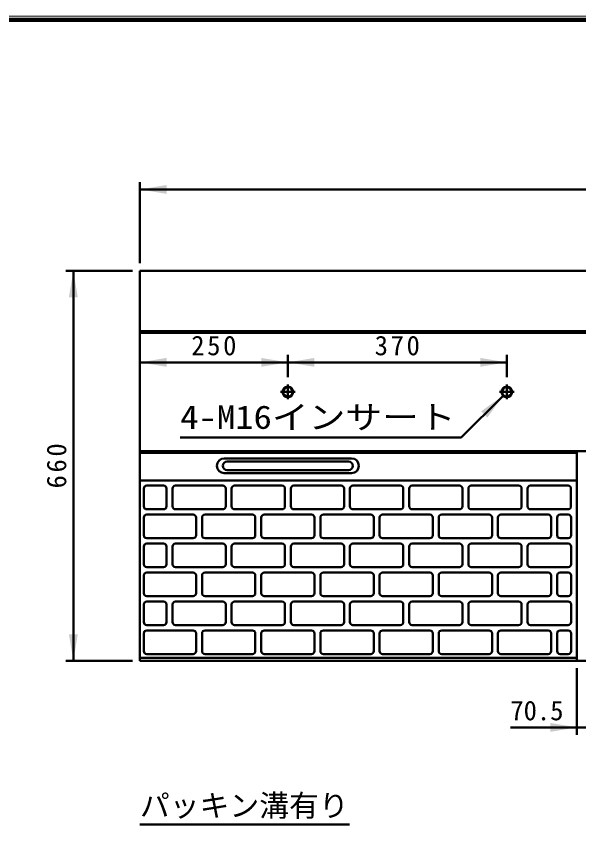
# Model space of a CAD drawing. Units: millimetres, scale not verified. Extents: x 100 to 4105, y 100 to 2870.
# Drawn here: x 2095 to 2855, y 1768 to 2870 of the extents above; entities that cross this region are included whole.
import ezdxf
from ezdxf.enums import TextEntityAlignment as Align

# ---------------------------------------------------------------- set-up
doc = ezdxf.new("R2010")
doc.units = ezdxf.units.MM
doc.header["$LTSCALE"] = 5
doc.linetypes.add('USER2', pattern=[13.4, 10, -1.2, 1, -1.2])
doc.layers.add('V-nasSTD', color=7, linetype='Continuous', lineweight=50)
doc.styles.add('ＭＳ ゴシック', font='')
doc.styles.get('ＭＳ ゴシック').set_extended_font_data('MS Gothic')

msp = doc.modelspace()

# ---------------------------------------------------------------- hatches: boundary and pattern name
at = {"layer": 'V-nasSTD'}
for points in [[(2297.746, 2641.686), (2261.746, 2635.686), (2297.746, 2629.686)], [(2177.746, 2489.686), (2171.746, 2525.686), (2165.746, 2489.686)], [(2297.746, 2407.686), (2261.746, 2401.686), (2297.746, 2395.686)], [(2425.746, 2395.686), (2461.746, 2401.686), (2425.746, 2407.686)], [(2497.746, 2407.686), (2461.746, 2401.686), (2497.746, 2395.686)], [(2721.746, 2395.686), (2757.746, 2401.686), (2721.746, 2407.686)], [(2731.442, 2326.896), (2752.655, 2356.595), (2722.956, 2335.382)], [(2165.746, 2033.686), (2171.746, 1997.686), (2177.746, 2033.686)], [(2816.546, 1913.686), (2852.546, 1907.686), (2816.546, 1901.686)]]:
    msp.add_hatch(color=256, dxfattribs=at).paths.add_polyline_path(points)

# ---------------------------------------------------------------- linework, layer by layer
at = {"layer": 'V-nasSTD', "lineweight": 100}
msp.add_line((4100, 2865), (105, 2865), dxfattribs=at)
at = {"layer": 'V-nasSTD'}
for p, q in [((2261.746, 2535.686), (2261.746, 2645.686)), ((2261.746, 2635.686), (3861.746, 2635.686)), ((2251.746, 2525.686), (2161.746, 2525.686)), ((2171.746, 1997.686), (2171.746, 2525.686)), ((2261.746, 2525.686), (2261.746, 1997.686)), ((2261.746, 2525.686), (3861.746, 2525.686)), ((2261.746, 2444.086), (3061.746, 2444.086)), ((3061.746, 2441.686), (2261.746, 2441.686)), ((2461.746, 2381.686), (2461.746, 2411.686)), ((2757.746, 2381.686), (2757.746, 2411.686)), ((2261.746, 2401.686), (2461.746, 2401.686)), ((2461.746, 2401.686), (2757.746, 2401.686)), ((2696.228, 2300.168), (2752.655, 2356.595)), ((2316.228, 2300.168), (2696.228, 2300.168)), ((2261.746, 2281.686), (2852.546, 2281.686)), ((2852.546, 2281.686), (2852.546, 1997.686)), ((2852.546, 2281.686), (3270.901, 2281.686)), ((2852.546, 2279.286), (2261.746, 2279.286)), ((2547.746, 2271.686), (2375.746, 2271.686)), ((2379.746, 2267.686), (2543.746, 2267.686)), ((2375.746, 2251.686), (2547.746, 2251.686)), ((2379.746, 2255.686), (2543.746, 2255.686)), ((2852.546, 2241.686), (2261.746, 2241.686)), ((2266.946, 2230.886), (2266.946, 2206.886)), ((2293.746, 2234.886), (2270.946, 2234.886)), ((2297.746, 2206.886), (2297.746, 2230.886)), ((2305.746, 2230.886), (2305.746, 2206.886)), ((2373.746, 2234.886), (2309.746, 2234.886)), ((2377.746, 2206.886), (2377.746, 2230.886)), ((2385.746, 2230.886), (2385.746, 2206.886)), ((2453.746, 2234.886), (2389.746, 2234.886)), ((2457.746, 2206.886), (2457.746, 2230.886)), ((2465.746, 2230.886), (2465.746, 2206.886)), ((2533.746, 2234.886), (2469.746, 2234.886)), ((2537.746, 2206.886), (2537.746, 2230.886)), ((2545.746, 2230.886), (2545.746, 2206.886)), ((2613.746, 2234.886), (2549.746, 2234.886)), ((2617.746, 2206.886), (2617.746, 2230.886)), ((2625.746, 2230.886), (2625.746, 2206.886)), ((2693.746, 2234.886), (2629.746, 2234.886)), ((2697.746, 2206.886), (2697.746, 2230.886)), ((2705.746, 2230.886), (2705.746, 2206.886)), ((2773.746, 2234.886), (2709.746, 2234.886)), ((2777.746, 2206.886), (2777.746, 2230.886)), ((2785.746, 2230.886), (2785.746, 2206.886)), ((2840.501, 2234.886), (2789.746, 2234.886)), ((2844.501, 2206.886), (2844.501, 2230.886)), ((2270.946, 2202.886), (2293.746, 2202.886)), ((2333.746, 2195.686), (2270.946, 2195.686)), ((2309.746, 2202.886), (2373.746, 2202.886)), ((2413.746, 2195.686), (2349.746, 2195.686)), ((2389.746, 2202.886), (2453.746, 2202.886)), ((2493.746, 2195.686), (2429.746, 2195.686)), ((2469.746, 2202.886), (2533.746, 2202.886)), ((2573.746, 2195.686), (2509.746, 2195.686)), ((2549.746, 2202.886), (2613.746, 2202.886)), ((2653.746, 2195.686), (2589.746, 2195.686)), ((2629.746, 2202.886), (2693.746, 2202.886)), ((2733.746, 2195.686), (2669.746, 2195.686)), ((2709.746, 2202.886), (2773.746, 2202.886)), ((2813.746, 2195.686), (2749.746, 2195.686)), ((2789.746, 2202.886), (2840.501, 2202.886)), ((2840.784, 2195.686), (2829.746, 2195.686)), ((2266.946, 2191.686), (2266.946, 2167.686)), ((2337.746, 2167.686), (2337.746, 2191.686)), ((2345.746, 2191.686), (2345.746, 2167.686)), ((2417.746, 2167.686), (2417.746, 2191.686)), ((2425.746, 2191.686), (2425.746, 2167.686)), ((2497.746, 2167.686), (2497.746, 2191.686)), ((2505.746, 2191.686), (2505.746, 2167.686)), ((2577.746, 2167.686), (2577.746, 2191.686)), ((2585.746, 2191.686), (2585.746, 2167.686)), ((2657.746, 2167.686), (2657.746, 2191.686)), ((2665.746, 2191.686), (2665.746, 2167.686)), ((2737.746, 2167.686), (2737.746, 2191.686)), ((2745.746, 2191.686), (2745.746, 2167.686)), ((2817.746, 2167.686), (2817.746, 2191.686)), ((2825.746, 2191.686), (2825.746, 2167.686)), ((2844.784, 2167.686), (2844.784, 2191.686)), ((2270.946, 2163.686), (2333.746, 2163.686)), ((2349.746, 2163.686), (2413.746, 2163.686)), ((2429.746, 2163.686), (2493.746, 2163.686)), ((2509.746, 2163.686), (2573.746, 2163.686)), ((2589.746, 2163.686), (2653.746, 2163.686)), ((2669.746, 2163.686), (2733.746, 2163.686)), ((2749.746, 2163.686), (2813.746, 2163.686)), ((2829.746, 2163.686), (2840.784, 2163.686)), ((2266.946, 2152.486), (2266.946, 2128.486)), ((2293.746, 2156.486), (2270.946, 2156.486)), ((2297.746, 2128.486), (2297.746, 2152.486)), ((2305.746, 2152.486), (2305.746, 2128.486)), ((2373.746, 2156.486), (2309.746, 2156.486)), ((2377.746, 2128.486), (2377.746, 2152.486)), ((2385.746, 2152.486), (2385.746, 2128.486)), ((2453.746, 2156.486), (2389.746, 2156.486)), ((2457.746, 2128.486), (2457.746, 2152.486)), ((2465.746, 2152.486), (2465.746, 2128.486)), ((2533.746, 2156.486), (2469.746, 2156.486)), ((2537.746, 2128.486), (2537.746, 2152.486)), ((2545.746, 2152.486), (2545.746, 2128.486)), ((2613.746, 2156.486), (2549.746, 2156.486)), ((2617.746, 2128.486), (2617.746, 2152.486)), ((2625.746, 2152.486), (2625.746, 2128.486)), ((2693.746, 2156.486), (2629.746, 2156.486)), ((2697.746, 2128.486), (2697.746, 2152.486)), ((2705.746, 2152.486), (2705.746, 2128.486)), ((2773.746, 2156.486), (2709.746, 2156.486)), ((2777.746, 2128.486), (2777.746, 2152.486)), ((2785.746, 2152.486), (2785.746, 2128.486)), ((2840.778, 2156.486), (2789.746, 2156.486)), ((2844.778, 2128.486), (2844.778, 2152.486)), ((2270.946, 2124.486), (2293.746, 2124.486)), ((2333.746, 2117.286), (2270.946, 2117.286)), ((2309.746, 2124.486), (2373.746, 2124.486)), ((2413.746, 2117.286), (2349.746, 2117.286)), ((2389.746, 2124.486), (2453.746, 2124.486)), ((2493.746, 2117.286), (2429.746, 2117.286)), ((2469.746, 2124.486), (2533.746, 2124.486)), ((2573.746, 2117.286), (2509.746, 2117.286)), ((2549.746, 2124.486), (2613.746, 2124.486)), ((2653.746, 2117.286), (2589.746, 2117.286)), ((2629.746, 2124.486), (2693.746, 2124.486)), ((2733.746, 2117.286), (2669.746, 2117.286)), ((2709.746, 2124.486), (2773.746, 2124.486)), ((2813.746, 2117.286), (2749.746, 2117.286)), ((2789.746, 2124.486), (2840.778, 2124.486)), ((2840.784, 2117.286), (2829.746, 2117.286)), ((2266.946, 2113.286), (2266.946, 2089.286)), ((2337.746, 2089.286), (2337.746, 2113.286)), ((2345.746, 2113.286), (2345.746, 2089.286)), ((2417.746, 2089.286), (2417.746, 2113.286)), ((2425.746, 2113.286), (2425.746, 2089.286)), ((2497.746, 2089.286), (2497.746, 2113.286)), ((2505.746, 2113.286), (2505.746, 2089.286)), ((2577.746, 2089.286), (2577.746, 2113.286)), ((2585.746, 2113.286), (2585.746, 2089.286)), ((2657.746, 2089.286), (2657.746, 2113.286)), ((2665.746, 2113.286), (2665.746, 2089.286)), ((2737.746, 2089.286), (2737.746, 2113.286)), ((2745.746, 2113.286), (2745.746, 2089.286)), ((2817.746, 2089.286), (2817.746, 2113.286)), ((2825.746, 2113.286), (2825.746, 2089.286)), ((2844.784, 2089.286), (2844.784, 2113.286)), ((2270.946, 2085.286), (2333.746, 2085.286)), ((2349.746, 2085.286), (2413.746, 2085.286)), ((2429.746, 2085.286), (2493.746, 2085.286)), ((2509.746, 2085.286), (2573.746, 2085.286)), ((2589.746, 2085.286), (2653.746, 2085.286)), ((2669.746, 2085.286), (2733.746, 2085.286)), ((2749.746, 2085.286), (2813.746, 2085.286)), ((2829.746, 2085.286), (2840.784, 2085.286)), ((2266.946, 2074.086), (2266.946, 2050.086)), ((2293.746, 2078.086), (2270.946, 2078.086)), ((2297.746, 2050.086), (2297.746, 2074.086)), ((2305.746, 2074.086), (2305.746, 2050.086)), ((2373.746, 2078.086), (2309.746, 2078.086)), ((2377.746, 2050.086), (2377.746, 2074.086)), ((2385.746, 2074.086), (2385.746, 2050.086)), ((2453.746, 2078.086), (2389.746, 2078.086)), ((2457.746, 2050.086), (2457.746, 2074.086)), ((2465.746, 2074.086), (2465.746, 2050.086)), ((2533.746, 2078.086), (2469.746, 2078.086)), ((2537.746, 2050.086), (2537.746, 2074.086)), ((2545.746, 2074.086), (2545.746, 2050.086)), ((2613.746, 2078.086), (2549.746, 2078.086)), ((2617.746, 2050.086), (2617.746, 2074.086)), ((2625.746, 2074.086), (2625.746, 2050.086)), ((2693.746, 2078.086), (2629.746, 2078.086)), ((2697.746, 2050.086), (2697.746, 2074.086)), ((2705.746, 2074.086), (2705.746, 2050.086)), ((2773.746, 2078.086), (2709.746, 2078.086)), ((2777.746, 2050.086), (2777.746, 2074.086)), ((2785.746, 2074.086), (2785.746, 2050.086)), ((2840.548, 2078.127), (2789.746, 2078.086)), ((2844.548, 2050.127), (2844.548, 2074.127)), ((2270.946, 2046.086), (2293.746, 2046.086)), ((2309.746, 2046.086), (2373.746, 2046.086)), ((2389.746, 2046.086), (2453.746, 2046.086)), ((2469.746, 2046.086), (2533.746, 2046.086)), ((2549.746, 2046.086), (2613.746, 2046.086)), ((2629.746, 2046.086), (2693.746, 2046.086)), ((2709.746, 2046.086), (2773.746, 2046.086)), ((2789.746, 2046.086), (2840.548, 2046.127)), ((2266.946, 2034.886), (2266.946, 2010.886)), ((2333.746, 2038.886), (2270.946, 2038.886)), ((2337.746, 2010.886), (2337.746, 2034.886)), ((2345.746, 2034.886), (2345.746, 2010.886)), ((2413.746, 2038.886), (2349.746, 2038.886)), ((2417.746, 2010.886), (2417.746, 2034.886)), ((2425.746, 2034.886), (2425.746, 2010.886)), ((2493.746, 2038.886), (2429.746, 2038.886)), ((2497.746, 2010.886), (2497.746, 2034.886)), ((2505.746, 2034.886), (2505.746, 2010.886)), ((2573.746, 2038.886), (2509.746, 2038.886)), ((2577.746, 2010.886), (2577.746, 2034.886)), ((2585.746, 2034.886), (2585.746, 2010.886)), ((2653.746, 2038.886), (2589.746, 2038.886)), ((2657.746, 2010.886), (2657.746, 2034.886)), ((2665.746, 2034.886), (2665.746, 2010.886)), ((2733.746, 2038.886), (2669.746, 2038.886)), ((2737.746, 2010.886), (2737.746, 2034.886)), ((2745.746, 2034.886), (2745.746, 2010.886)), ((2813.746, 2038.886), (2749.746, 2038.886)), ((2817.746, 2010.886), (2817.746, 2034.886)), ((2825.746, 2034.886), (2825.746, 2010.886)), ((2840.784, 2038.886), (2829.746, 2038.886)), ((2844.784, 2010.886), (2844.784, 2034.886)), ((2270.946, 2006.886), (2333.746, 2006.886)), ((2349.746, 2006.886), (2413.746, 2006.886)), ((2429.746, 2006.886), (2493.746, 2006.886)), ((2509.746, 2006.886), (2573.746, 2006.886)), ((2589.746, 2006.886), (2653.746, 2006.886)), ((2669.746, 2006.886), (2733.746, 2006.886)), ((2749.746, 2006.886), (2813.746, 2006.886)), ((2829.746, 2006.886), (2840.784, 2006.886)), ((2251.746, 1997.686), (2161.746, 1997.686)), ((2261.746, 2001.686), (2852.546, 2001.686)), ((2261.746, 1997.686), (2852.546, 1997.686)), ((2852.546, 1997.686), (3270.946, 1997.686)), ((2852.546, 1897.686), (2852.546, 1987.686)), ((2762.546, 1907.686), (2852.546, 1907.686)), ((2852.546, 1907.686), (2908.946, 1907.686)), ((2261.746, 1776.359), (2544.954, 1776.359))]:
    msp.add_line(p, q, dxfattribs=at)
at = {"layer": 'V-nasSTD', "linetype": 'USER2'}
for p, q in [((2461.746, 2351.686), (2461.746, 2371.686)), ((2757.746, 2351.686), (2757.746, 2371.686)), ((2451.746, 2361.686), (2471.746, 2361.686)), ((2747.746, 2361.686), (2767.746, 2361.686))]:
    msp.add_line(p, q, dxfattribs=at)
at = {"layer": 'V-nasSTD', "lineweight": 13}
msp.add_lwpolyline([(100, 100), (100, 2870), (4105, 2870), (4105, 100)], close=True, dxfattribs=at)
at = {"layer": 'V-nasSTD'}
for centre, radius in [((2461.746, 2361.686), 7.2), ((2461.746, 2361.686), 6.4), ((2757.746, 2361.686), 7.2), ((2757.746, 2361.686), 6.4)]:
    msp.add_circle(centre, radius, dxfattribs=at)
for centre, radius, start, end in [((2375.746, 2261.686), 10, 90, 270), ((2547.746, 2261.686), 10, 270, 90), ((2379.746, 2261.686), 6, 90, 270), ((2543.746, 2261.686), 6, 270, 90), ((2270.946, 2230.886), 4, 90, 180), ((2293.746, 2230.886), 4, 0, 90), ((2309.746, 2230.886), 4, 90, 180), ((2373.746, 2230.886), 4, 0, 90), ((2389.746, 2230.886), 4, 90, 180), ((2453.746, 2230.886), 4, 0, 90), ((2469.746, 2230.886), 4, 90, 180), ((2533.746, 2230.886), 4, 0, 90), ((2549.746, 2230.886), 4, 90, 180), ((2613.746, 2230.886), 4, 0, 90), ((2629.746, 2230.886), 4, 90, 180), ((2693.746, 2230.886), 4, 0, 90), ((2709.746, 2230.886), 4, 90, 180), ((2773.746, 2230.886), 4, 0, 90), ((2789.746, 2230.886), 4, 90, 180), ((2840.501, 2230.886), 4, 0, 90), ((2270.946, 2206.886), 4, 180, 270), ((2293.746, 2206.886), 4, 270, 0), ((2309.746, 2206.886), 4, 180, 270), ((2373.746, 2206.886), 4, 270, 0), ((2389.746, 2206.886), 4, 180, 270), ((2453.746, 2206.886), 4, 270, 0), ((2469.746, 2206.886), 4, 180, 270), ((2533.746, 2206.886), 4, 270, 0), ((2549.746, 2206.886), 4, 180, 270), ((2613.746, 2206.886), 4, 270, 0), ((2629.746, 2206.886), 4, 180, 270), ((2693.746, 2206.886), 4, 270, 0), ((2709.746, 2206.886), 4, 180, 270), ((2773.746, 2206.886), 4, 270, 0), ((2789.746, 2206.886), 4, 180, 270), ((2840.501, 2206.886), 4, 270, 0), ((2270.946, 2191.686), 4, 90, 180), ((2333.746, 2191.686), 4, 0, 90), ((2349.746, 2191.686), 4, 90, 180), ((2413.746, 2191.686), 4, 0, 90), ((2429.746, 2191.686), 4, 90, 180), ((2493.746, 2191.686), 4, 0, 90), ((2509.746, 2191.686), 4, 90, 180), ((2573.746, 2191.686), 4, 0, 90), ((2589.746, 2191.686), 4, 90, 180), ((2653.746, 2191.686), 4, 0, 90), ((2669.746, 2191.686), 4, 90, 180), ((2733.746, 2191.686), 4, 0, 90), ((2749.746, 2191.686), 4, 90, 180), ((2813.746, 2191.686), 4, 0, 90), ((2829.746, 2191.686), 4, 90, 180), ((2840.784, 2191.686), 4, 0, 90), ((2270.946, 2167.686), 4, 180, 270), ((2333.746, 2167.686), 4, 270, 0), ((2349.746, 2167.686), 4, 180, 270), ((2413.746, 2167.686), 4, 270, 0), ((2429.746, 2167.686), 4, 180, 270), ((2493.746, 2167.686), 4, 270, 0), ((2509.746, 2167.686), 4, 180, 270), ((2573.746, 2167.686), 4, 270, 0), ((2589.746, 2167.686), 4, 180, 270), ((2653.746, 2167.686), 4, 270, 0), ((2669.746, 2167.686), 4, 180, 270), ((2733.746, 2167.686), 4, 270, 0), ((2749.746, 2167.686), 4, 180, 270), ((2813.746, 2167.686), 4, 270, 0), ((2829.746, 2167.686), 4, 180, 270), ((2840.784, 2167.686), 4, 270, 0), ((2270.946, 2152.486), 4, 90, 180), ((2293.746, 2152.486), 4, 0, 90), ((2309.746, 2152.486), 4, 90, 180), ((2373.746, 2152.486), 4, 0, 90), ((2389.746, 2152.486), 4, 90, 180), ((2453.746, 2152.486), 4, 0, 90), ((2469.746, 2152.486), 4, 90, 180), ((2533.746, 2152.486), 4, 0, 90), ((2549.746, 2152.486), 4, 90, 180), ((2613.746, 2152.486), 4, 0, 90), ((2629.746, 2152.486), 4, 90, 180), ((2693.746, 2152.486), 4, 0, 90), ((2709.746, 2152.486), 4, 90, 180), ((2773.746, 2152.486), 4, 0, 90), ((2789.746, 2152.486), 4, 90, 180), ((2840.778, 2152.486), 4, 0, 90), ((2270.946, 2128.486), 4, 180, 270), ((2293.746, 2128.486), 4, 270, 0), ((2309.746, 2128.486), 4, 180, 270), ((2373.746, 2128.486), 4, 270, 0), ((2389.746, 2128.486), 4, 180, 270), ((2453.746, 2128.486), 4, 270, 0), ((2469.746, 2128.486), 4, 180, 270), ((2533.746, 2128.486), 4, 270, 0), ((2549.746, 2128.486), 4, 180, 270), ((2613.746, 2128.486), 4, 270, 0), ((2629.746, 2128.486), 4, 180, 270), ((2693.746, 2128.486), 4, 270, 0), ((2709.746, 2128.486), 4, 180, 270), ((2773.746, 2128.486), 4, 270, 0), ((2789.746, 2128.486), 4, 180, 270), ((2840.778, 2128.486), 4, 270, 0), ((2270.946, 2113.286), 4, 90, 180), ((2333.746, 2113.286), 4, 0, 90), ((2349.746, 2113.286), 4, 90, 180), ((2413.746, 2113.286), 4, 0, 90), ((2429.746, 2113.286), 4, 90, 180), ((2493.746, 2113.286), 4, 0, 90), ((2509.746, 2113.286), 4, 90, 180), ((2573.746, 2113.286), 4, 0, 90), ((2589.746, 2113.286), 4, 90, 180), ((2653.746, 2113.286), 4, 0, 90), ((2669.746, 2113.286), 4, 90, 180), ((2733.746, 2113.286), 4, 0, 90), ((2749.746, 2113.286), 4, 90, 180), ((2813.746, 2113.286), 4, 0, 90), ((2829.746, 2113.286), 4, 90, 180), ((2840.784, 2113.286), 4, 0, 90), ((2270.946, 2089.286), 4, 180, 270), ((2333.746, 2089.286), 4, 270, 0), ((2349.746, 2089.286), 4, 180, 270), ((2413.746, 2089.286), 4, 270, 0), ((2429.746, 2089.286), 4, 180, 270), ((2493.746, 2089.286), 4, 270, 0), ((2509.746, 2089.286), 4, 180, 270), ((2573.746, 2089.286), 4, 270, 0), ((2589.746, 2089.286), 4, 180, 270), ((2653.746, 2089.286), 4, 270, 0), ((2669.746, 2089.286), 4, 180, 270), ((2733.746, 2089.286), 4, 270, 0), ((2749.746, 2089.286), 4, 180, 270), ((2813.746, 2089.286), 4, 270, 0), ((2829.746, 2089.286), 4, 180, 270), ((2840.784, 2089.286), 4, 270, 0), ((2270.946, 2074.086), 4, 90, 180), ((2293.746, 2074.086), 4, 0, 90), ((2309.746, 2074.086), 4, 90, 180), ((2373.746, 2074.086), 4, 0, 90), ((2389.746, 2074.086), 4, 90, 180), ((2453.746, 2074.086), 4, 0, 90), ((2469.746, 2074.086), 4, 90, 180), ((2533.746, 2074.086), 4, 0, 90), ((2549.746, 2074.086), 4, 90, 180), ((2613.746, 2074.086), 4, 0, 90), ((2629.746, 2074.086), 4, 90, 180), ((2693.746, 2074.086), 4, 0, 90), ((2709.746, 2074.086), 4, 90, 180), ((2773.746, 2074.086), 4, 0, 90), ((2789.746, 2074.086), 4, 90, 180), ((2840.548, 2074.127), 4, 0, 90), ((2270.946, 2050.086), 4, 180, 270), ((2293.746, 2050.086), 4, 270, 0), ((2309.746, 2050.086), 4, 180, 270), ((2373.746, 2050.086), 4, 270, 0), ((2389.746, 2050.086), 4, 180, 270), ((2453.746, 2050.086), 4, 270, 0), ((2469.746, 2050.086), 4, 180, 270), ((2533.746, 2050.086), 4, 270, 0), ((2549.746, 2050.086), 4, 180, 270), ((2613.746, 2050.086), 4, 270, 0), ((2629.746, 2050.086), 4, 180, 270), ((2693.746, 2050.086), 4, 270, 0), ((2709.746, 2050.086), 4, 180, 270), ((2773.746, 2050.086), 4, 270, 0), ((2789.746, 2050.086), 4, 180, 270), ((2840.548, 2050.127), 4, 270, 0), ((2270.946, 2034.886), 4, 90, 180), ((2333.746, 2034.886), 4, 0, 90), ((2349.746, 2034.886), 4, 90, 180), ((2413.746, 2034.886), 4, 0, 90), ((2429.746, 2034.886), 4, 90, 180), ((2493.746, 2034.886), 4, 0, 90), ((2509.746, 2034.886), 4, 90, 180), ((2573.746, 2034.886), 4, 0, 90), ((2589.746, 2034.886), 4, 90, 180), ((2653.746, 2034.886), 4, 0, 90), ((2669.746, 2034.886), 4, 90, 180), ((2733.746, 2034.886), 4, 0, 90), ((2749.746, 2034.886), 4, 90, 180), ((2813.746, 2034.886), 4, 0, 90), ((2829.746, 2034.886), 4, 90, 180), ((2840.784, 2034.886), 4, 0, 90), ((2270.946, 2010.886), 4, 180, 270), ((2333.746, 2010.886), 4, 270, 0), ((2349.746, 2010.886), 4, 180, 270), ((2413.746, 2010.886), 4, 270, 0), ((2429.746, 2010.886), 4, 180, 270), ((2493.746, 2010.886), 4, 270, 0), ((2509.746, 2010.886), 4, 180, 270), ((2573.746, 2010.886), 4, 270, 0), ((2589.746, 2010.886), 4, 180, 270), ((2653.746, 2010.886), 4, 270, 0), ((2669.746, 2010.886), 4, 180, 270), ((2733.746, 2010.886), 4, 270, 0), ((2749.746, 2010.886), 4, 180, 270), ((2813.746, 2010.886), 4, 270, 0), ((2829.746, 2010.886), 4, 180, 270), ((2840.784, 2010.886), 4, 270, 0)]:
    msp.add_arc(centre, radius, start, end, dxfattribs=at)

# ---------------------------------------------------------------- texts
at = {"layer": 'V-nasSTD', "style": 'ＭＳ ゴシック', "width": 1.15}
msp.add_text('4-M16インサート', height=31.67, dxfattribs=at).set_placement((2316.228, 2343.368), align=Align.TOP_LEFT)
at = {"layer": 'V-nasSTD', "style": 'ＭＳ ゴシック'}
for s, height, p in [('70.5', 26.39, (2762.546, 1943.686)), ('パッキン溝有り', 29.56, (2261.746, 1816.679))]:
    msp.add_text(s, height=height, dxfattribs=at).set_placement(p, align=Align.TOP_LEFT)
at = {"layer": 'V-nasSTD', "char_height": 26.39, "attachment_point": 1, "style": 'ＭＳ ゴシック'}
for s, insert in [('\\T1.2;250', (2331.146, 2437.686)), ('\\T1.2;370', (2579.146, 2437.686))]:
    msp.add_mtext(s, dxfattribs=dict(at, insert=insert))
at = {"layer": 'V-nasSTD', "insert": (2135.746, 2231.086), "char_height": 26.39, "attachment_point": 1, "rotation": 90, "style": 'ＭＳ ゴシック'}
msp.add_mtext('\\T1.2;660', dxfattribs=at)

doc.saveas('drawing.dxf')
